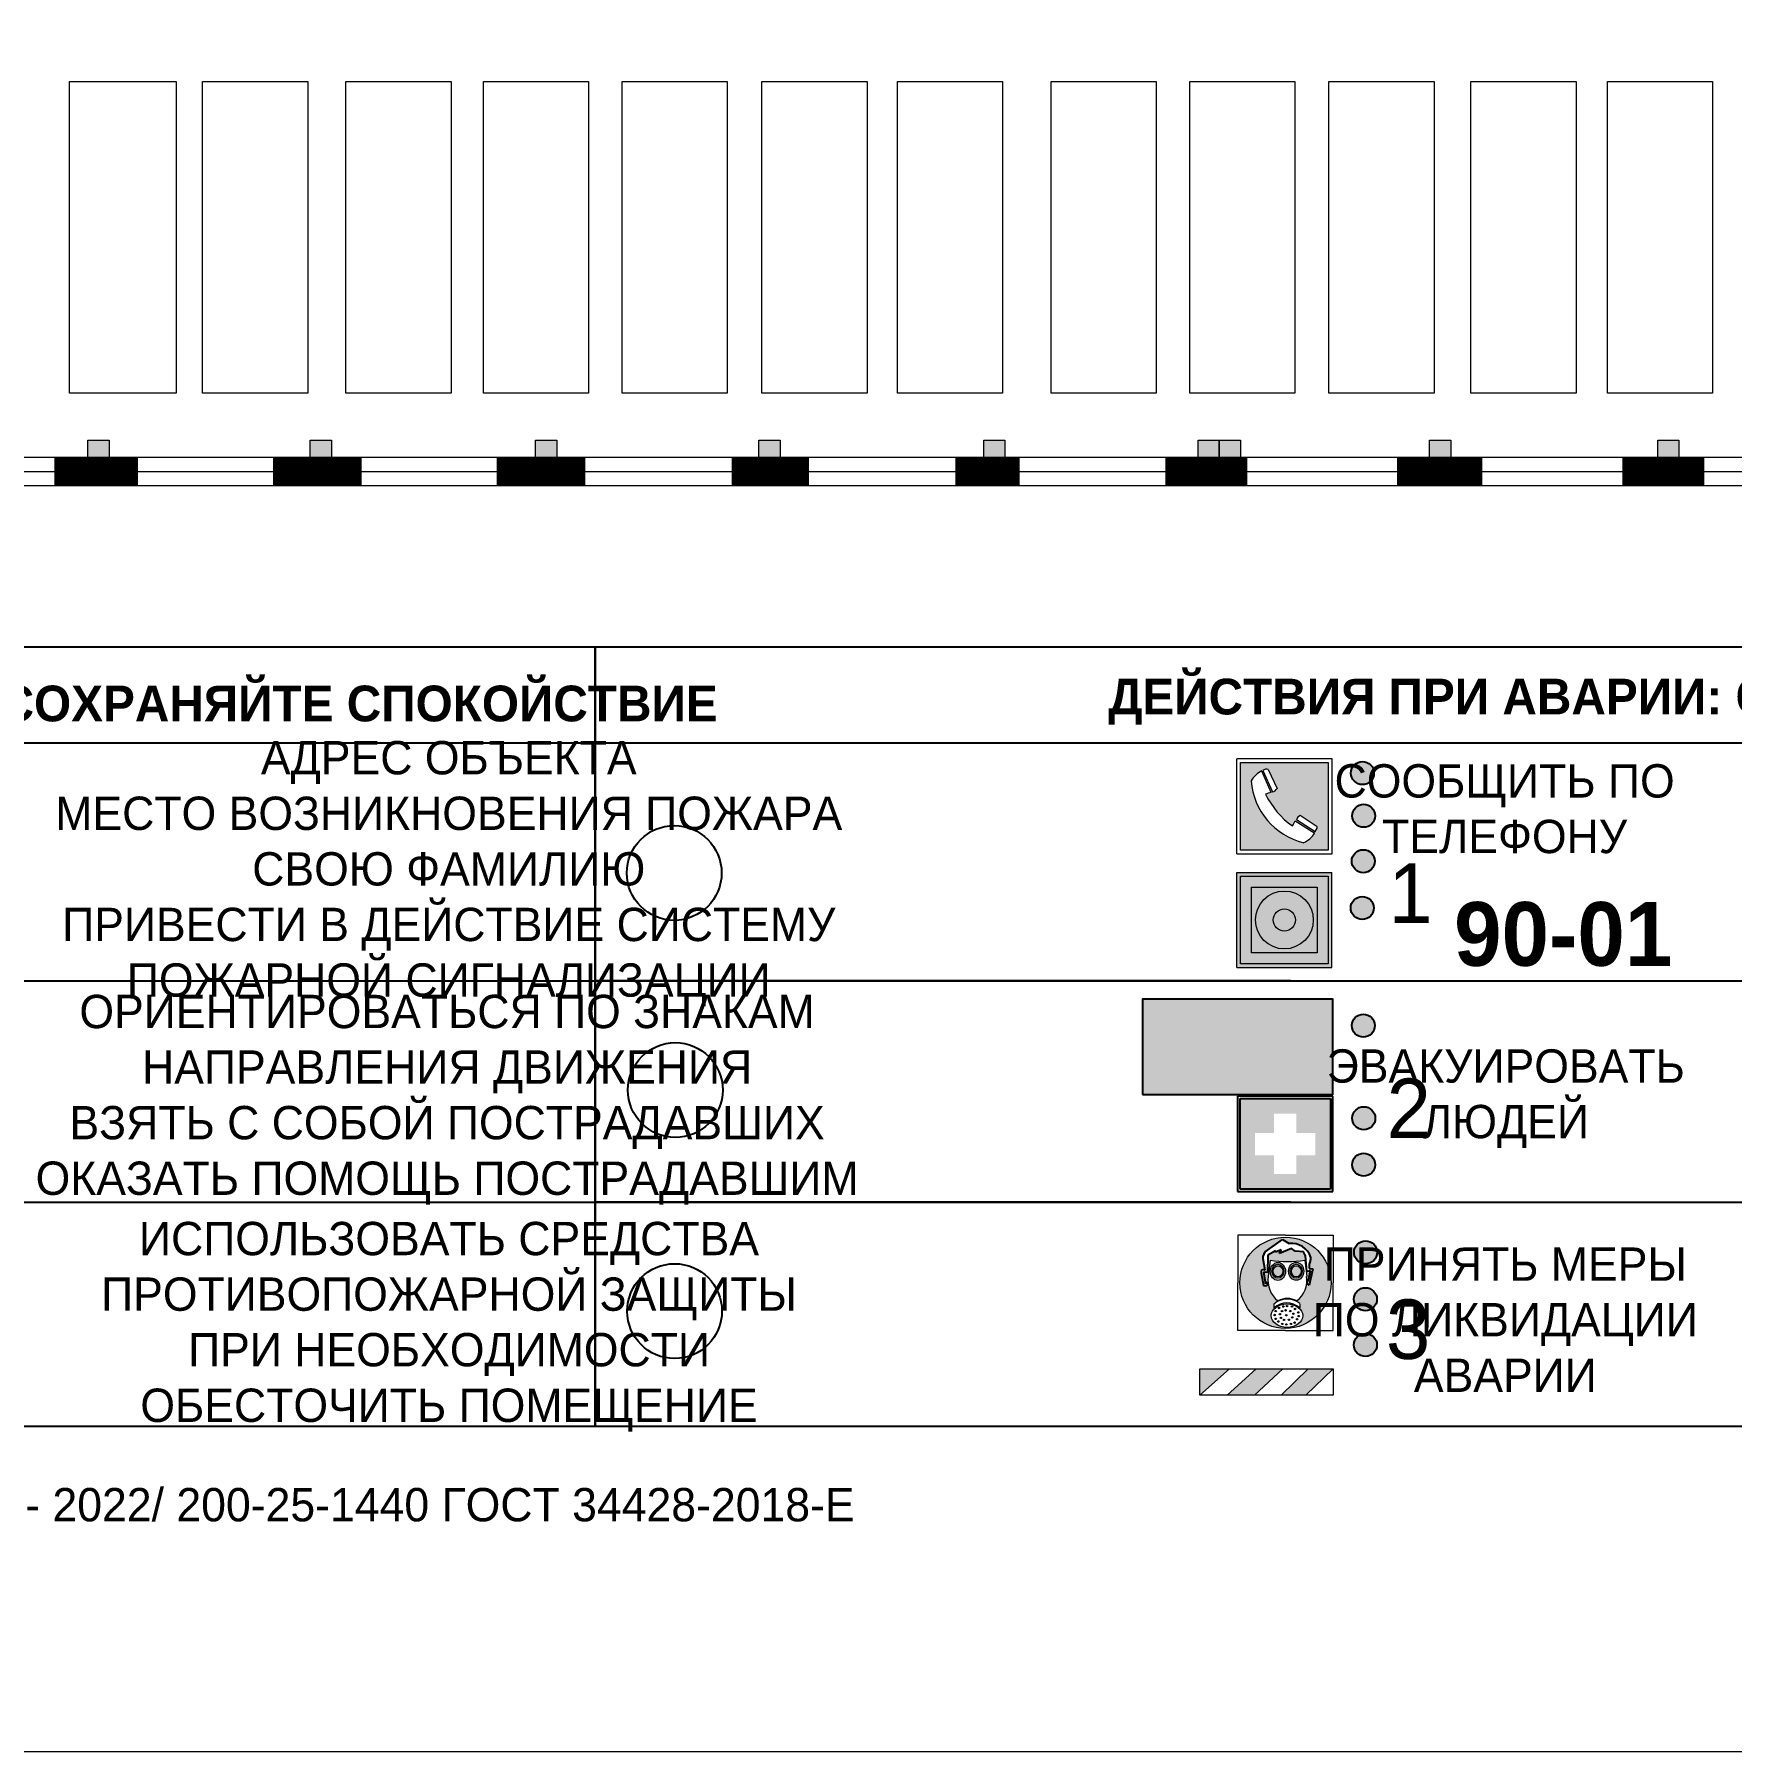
# Model space of a CAD drawing. Header units: millimetres. Extents: x 13810 to 67229, y 12374 to 21950.
# Drawn here: x 39860.7 to 40003.3, y 13759.5 to 13903.7 of the extents above; entities that cross this region are included whole.
import ezdxf

# ---------------------------------------------------------------- set-up
doc = ezdxf.new("R2010")
doc.units = ezdxf.units.MM
doc.styles.add('обычный', font='arial.ttf')

# ---------------------------------------------------------------- blocks, each defined once
blk = doc.blocks.new('A$C38D26F80')
h = blk.add_hatch(color=5)
h.dxf.hatch_style = 1
h.paths.add_polyline_path([(-8.77, -4.48, 1), (-0.19, -4.48, 1)])
h.paths.add_polyline_path([(-6.75, -3.58), (-6.75, -3.31), (-6.62, -3.22), (-6.5, -3.22), (-6.42, -3.3), (-6.39, -3.28), (-6.59, -2.23), (-6.59, -2.01), (-6.38, -1.58), (-4.76, -0.4), (-4.13, -0.79, -0.362848), (-2.1, -2.1, -0.201049), (-2.17, -2.48, 0.085434), (-2.26, -3.13), (-1.9, -3.16), (-2.25, -4.7), (-2.4, -4.59), (-2.43, -4.34), (-2.36, -4.34), (-2.14, -3.34), (-2.47, -3.42), (-2.58, -1.95), (-2.77, -1.58), (-3.58, -1.52), (-3.92, -1.26), (-5.05, -1.73), (-4.87, -1.39), (-5.41, -1.6), (-5.41, -1.46), (-6.13, -1.87), (-6.18, -3.5), (-6.56, -3.47), (-6.37, -4.59), (-6.16, -4.43), (-6.16, -4.66), (-6.36, -4.79), (-6.37, -4.8), (-6.51, -4.76)], flags=16)
h.paths.add_polyline_path([(-6.51, -4.76), (-6.36, -4.79), (-6.37, -4.8)], flags=0)
h.paths.add_polyline_path([(-5.92, -2.34, 0.089508), (-2.67, -2.35), (-2.48, -3.88, -0.268602), (-3.4, -6.18, 0.262449), (-5.2, -6.18, -0.268602), (-6.11, -3.88)], flags=16)
edge = h.paths.add_edge_path(flags=16)
edge.add_ellipse((-5.19, -3.41), major_axis=(0, 0.842), ratio=0.848992, start_angle=0, end_angle=360)
edge = h.paths.add_edge_path(flags=0)
edge.add_ellipse((-5.19, -3.39), major_axis=(0, 0.665), ratio=0.853798, start_angle=0, end_angle=360)
edge = h.paths.add_edge_path(flags=0)
edge.add_ellipse((-5.19, -3.4), major_axis=(0, 0.528), ratio=0.864094, start_angle=0, end_angle=360)
edge = h.paths.add_edge_path(flags=16)
edge.add_ellipse((-3.47, -3.4), major_axis=(0, 0.842), ratio=0.848992, start_angle=0, end_angle=360)
h.paths.add_polyline_path([(-3.13, -6.45), (-3.13, -6.84, 0.383174), (-5.57, -6.85), (-5.57, -6.49, -0.369952)], flags=16)
edge = h.paths.add_edge_path(flags=0)
edge.add_ellipse((-3.47, -3.39), major_axis=(0, 0.665), ratio=0.853798, start_angle=0, end_angle=360)
edge = h.paths.add_edge_path(flags=0)
edge.add_ellipse((-3.47, -3.4), major_axis=(0, 0.528), ratio=0.864094, start_angle=0, end_angle=360)
edge = h.paths.add_edge_path(flags=16)
edge.add_ellipse((-4.34, -7.57), major_axis=(-1.48, 0), ratio=0.744955, start_angle=0, end_angle=360)
h.paths.add_polyline_path([(-5.01, -6.85, -1), (-5.15, -6.85, -1)], flags=0)
h.paths.add_polyline_path([(-5.33, -7.14, -1), (-5.47, -7.14, -1)], flags=0)
h.paths.add_polyline_path([(-4.61, -6.71, -1), (-4.74, -6.71, -1)], flags=16)
h.paths.add_polyline_path([(-5.43, -7.51, -1), (-5.57, -7.51, -1)], flags=0)
h.paths.add_polyline_path([(-4.26, -6.67, -1), (-4.4, -6.67, -1)], flags=16)
h.paths.add_polyline_path([(-4.74, -7.14, -1), (-4.88, -7.14, -1)], flags=0)
h.paths.add_polyline_path([(-4.93, -7.43, -1), (-5.07, -7.43, -1)], flags=0)
h.paths.add_polyline_path([(-4.41, -7.07, -1), (-4.54, -7.07, -1)], flags=0)
h.paths.add_polyline_path([(-5.33, -7.87, -1), (-5.46, -7.87, -1)], flags=0)
h.paths.add_polyline_path([(-3.8, -6.71, -1), (-3.94, -6.71, -1)], flags=16)
h.paths.add_polyline_path([(-4.85, -7.78, -1), (-4.98, -7.78, -1)], flags=0)
h.paths.add_polyline_path([(-3.96, -7.14, -1), (-4.1, -7.14, -1)], flags=0)
h.paths.add_polyline_path([(-4.33, -7.53, -1), (-4.47, -7.53, -1)], flags=0)
h.paths.add_polyline_path([(-5.09, -8.12, -1), (-5.23, -8.12, -1)], flags=0)
h.paths.add_polyline_path([(-3.5, -6.94, -1), (-3.64, -6.94, -1)], flags=0)
h.paths.add_polyline_path([(-4.54, -7.97, -1), (-4.68, -7.97, -1)], flags=0)
h.paths.add_polyline_path([(-3.66, -7.39, -1), (-3.8, -7.39, -1)], flags=0)
h.paths.add_polyline_path([(-4.73, -8.35, -1), (-4.86, -8.35, -1)], flags=0)
h.paths.add_polyline_path([(-4.09, -7.96, -1), (-4.23, -7.96, -1)], flags=0)
h.paths.add_polyline_path([(-3.77, -7.74, -1), (-3.91, -7.74, -1)], flags=0)
h.paths.add_polyline_path([(-3.22, -7.27, -1), (-3.35, -7.27, -1)], flags=0)
h.paths.add_polyline_path([(-4.34, -8.4, -1), (-4.47, -8.4, -1)], flags=0)
h.paths.add_polyline_path([(-3.16, -7.61, -1), (-3.3, -7.61, -1)], flags=0)
h.paths.add_polyline_path([(-3.9, -8.35, -1), (-4.04, -8.35, -1)], flags=0)
h.paths.add_polyline_path([(-3.32, -7.91, -1), (-3.46, -7.91, -1)], flags=0)
h.paths.add_polyline_path([(-3.55, -8.23, -1), (-3.69, -8.23, -1)], flags=0)
at = {"color": 5, "lineweight": 5}
for p, q in [((-4.48, 0), (-8.96, 0)), ((-8.96, 0), (-8.96, -4.48)), ((-4.48, 0), (0, 0)), ((0, 0), (0, -4.48)), ((-6.59, -2.01), (-6.38, -1.58)), ((-6.38, -1.58), (-4.76, -0.4)), ((-5.41, -1.46), (-6.13, -1.87)), ((-4.87, -1.39), (-5.41, -1.6)), ((-5.41, -1.6), (-5.41, -1.46)), ((-3.92, -1.26), (-5.05, -1.73)), ((-5.05, -1.73), (-4.87, -1.39)), ((-4.76, -0.4), (-4.13, -0.79)), ((-3.58, -1.52), (-3.92, -1.26)), ((-2.77, -1.58), (-3.58, -1.52)), ((-2.58, -1.95), (-2.77, -1.58)), ((-6.75, -3.31), (-6.62, -3.22)), ((-6.62, -3.22), (-6.5, -3.22)), ((-6.59, -2.23), (-6.59, -2.01)), ((-6.39, -3.28), (-6.59, -2.23)), ((-6.5, -3.22), (-6.42, -3.3)), ((-6.13, -1.87), (-6.18, -3.5)), ((-5.92, -2.34), (-6.11, -3.88)), ((-2.67, -2.34), (-2.48, -3.88)), ((-2.47, -3.42), (-2.58, -1.95)), ((-1.9, -3.16), (-2.26, -3.13)), ((-2.25, -4.7), (-1.9, -3.16)), ((-8.96, -8.96), (-8.96, -4.48)), ((-6.75, -3.58), (-6.75, -3.31)), ((-6.51, -4.76), (-6.75, -3.58)), ((-6.18, -3.5), (-6.56, -3.47)), ((-6.56, -3.47), (-6.37, -4.59)), ((-6.37, -4.8), (-6.51, -4.76)), ((-6.42, -3.3), (-6.39, -3.28)), ((-6.37, -4.59), (-6.16, -4.43)), ((-6.16, -4.66), (-6.37, -4.8)), ((-6.16, -4.43), (-6.16, -4.66)), ((-2.14, -3.34), (-2.47, -3.42)), ((-2.43, -4.34), (-2.4, -4.59)), ((-2.43, -4.34), (-2.36, -4.34)), ((-2.4, -4.59), (-2.25, -4.7)), ((-2.36, -4.34), (-2.14, -3.34)), ((0, -8.96), (0, -4.48)), ((-3.13, -6.45), (-3.13, -6.84)), ((-5.57, -6.49), (-5.57, -6.85)), ((-4.48, -8.96), (-8.96, -8.96)), ((-4.48, -8.96), (0, -8.96))]:
    blk.add_line(p, q, dxfattribs=at)
at = {"color": 5}
for p, q in [((-6.59, -2.01), (-6.38, -1.58)), ((-6.38, -1.58), (-4.76, -0.4)), ((-5.41, -1.46), (-6.13, -1.87)), ((-4.87, -1.39), (-5.41, -1.6)), ((-5.41, -1.6), (-5.41, -1.46)), ((-3.92, -1.26), (-5.05, -1.73)), ((-5.05, -1.73), (-4.87, -1.39)), ((-4.76, -0.4), (-4.13, -0.79)), ((-3.58, -1.52), (-3.92, -1.26)), ((-2.77, -1.58), (-3.58, -1.52)), ((-2.58, -1.95), (-2.77, -1.58)), ((-6.75, -3.31), (-6.62, -3.22)), ((-6.62, -3.22), (-6.5, -3.22)), ((-6.59, -2.23), (-6.59, -2.01)), ((-6.39, -3.28), (-6.59, -2.23)), ((-6.5, -3.22), (-6.42, -3.3)), ((-6.13, -1.87), (-6.18, -3.5)), ((-2.47, -3.42), (-2.58, -1.95)), ((-2.26, -3.13), (-1.9, -3.16)), ((-1.9, -3.16), (-2.25, -4.7)), ((-6.75, -3.58), (-6.75, -3.31)), ((-6.51, -4.76), (-6.75, -3.58)), ((-6.18, -3.5), (-6.56, -3.47)), ((-6.56, -3.47), (-6.37, -4.59)), ((-6.37, -4.8), (-6.51, -4.76)), ((-6.36, -4.79), (-6.51, -4.76)), ((-6.42, -3.3), (-6.39, -3.28)), ((-6.37, -4.59), (-6.16, -4.43)), ((-6.16, -4.66), (-6.37, -4.8)), ((-6.16, -4.66), (-6.36, -4.79)), ((-6.16, -4.43), (-6.16, -4.66)), ((-2.14, -3.34), (-2.47, -3.42)), ((-2.4, -4.59), (-2.43, -4.34)), ((-2.43, -4.34), (-2.36, -4.34)), ((-2.25, -4.7), (-2.4, -4.59)), ((-2.36, -4.34), (-2.14, -3.34))]:
    blk.add_line(p, q, dxfattribs=at)
at = {"color": 5, "lineweight": 5}
for centre, radius in [((-4.48, -4.48), 4.29), ((-5.5, -7.51), 0.0678), ((-5.4, -7.14), 0.0678), ((-5.4, -7.87), 0.0678), ((-5.16, -8.12), 0.0678), ((-5.08, -6.85), 0.0678), ((-5, -7.43), 0.0678), ((-4.91, -7.78), 0.0678), ((-4.81, -7.14), 0.0678), ((-4.67, -6.71), 0.0678), ((-4.61, -7.97), 0.0678), ((-4.47, -7.07), 0.0678), ((-4.4, -7.53), 0.0678), ((-4.33, -6.67), 0.0678), ((-4.16, -7.96), 0.0678), ((-4.03, -7.14), 0.0678), ((-3.87, -6.71), 0.0678), ((-3.84, -7.74), 0.0678), ((-3.73, -7.39), 0.0678), ((-3.57, -6.94), 0.0678), ((-3.39, -7.91), 0.0678), ((-3.28, -7.27), 0.0678), ((-3.23, -7.61), 0.0678), ((-4.79, -8.35), 0.0678), ((-4.4, -8.4), 0.0678), ((-3.97, -8.35), 0.0678), ((-3.62, -8.23), 0.0678)]:
    blk.add_circle(centre, radius, dxfattribs=at)
at = {"color": 5}
for centre, radius, start, end in [((-3.89, -2.66), 1.88, 17.387, 97.1599), ((-0.35, -3.07), 1.91, 162.2553, 181.7878), ((-2.6, -2.2), 0.511, 326.3906, 11.8614)]:
    blk.add_arc(centre, radius, start, end, dxfattribs=at)
at = {"color": 5, "lineweight": 5}
for centre, radius, start, end in [((-4.28, 6.66), 9.15, 259.6987, 280.1569), ((-0.47, -3.05), 1.79, 161.5846, 182.4584), ((-2.6, -2.2), 0.513, 326.4781, 11.7739), ((-3.66, -4.24), 2.47, 171.573, 231.7124), ((-4.93, -4.24), 2.47, 308.2876, 8.427), ((-4.33, -7.88), 1.87, 50.358, 131.5662), ((-4.34, -8.2), 1.82, 48.4943, 132.3565), ((-4.3, -7.78), 1.83, 60.5889, 119.4111)]:
    blk.add_arc(centre, radius, start, end, dxfattribs=at)
for centre, major_axis, ratio in [((-5.19, -3.41), (0, 0.842), 0.848992), ((-5.19, -3.39), (0, 0.665), 0.853798), ((-5.19, -3.4), (0, 0.528), 0.864094), ((-3.47, -3.4), (0, 0.842), 0.848992), ((-3.47, -3.39), (0, 0.665), 0.853798), ((-3.47, -3.4), (0, 0.528), 0.864094), ((-4.34, -7.57), (-1.48, 0), 0.744955)]:
    blk.add_ellipse(centre, major_axis=major_axis, ratio=ratio, dxfattribs=at)
blk = doc.blocks.new('A$C47DD6509')
at = {"lineweight": 5}
for points in [[(-8.69, 0), (-11.19, 0), (-11.19, -2.22)], [(-4.22, 0), (-6.45, 0), (-8.91, -2.22), (-6.61, -2.22)], [(0, 0), (-2.09, 0), (-4.36, -2.22), (-2.29, -2.22)]]:
    blk.add_hatch(color=242, dxfattribs=at).paths.add_polyline_path(points)
at = {"color": 242, "lineweight": 5}
for p, q in [((-11.19, -2.22), (-8.69, 0)), ((-11.19, -2.22), (-11.19, 0)), ((-11.19, 0), (-8.69, 0)), ((-11.19, 0), (0, 0)), ((-8.91, -2.22), (-6.45, 0)), ((-6.61, -2.22), (-4.22, 0)), ((-4.36, -2.22), (-2.09, 0)), ((-2.29, -2.22), (0, 0)), ((0, 0), (0, -2.22)), ((0, -2.22), (-11.19, -2.22))]:
    blk.add_line(p, q, dxfattribs=at)
blk = doc.blocks.new('A$C32E8229D')
at = {"true_color": 0xffffff}
blk.add_hatch(color=7, dxfattribs=at).paths.add_polyline_path([(0, 0), (0, -8), (16, -8), (16, 0)])
h = blk.add_hatch(color=126)
h.paths.add_polyline_path([(0.2, -0.2), (15.8, -0.2), (15.8, -7.8), (0.2, -7.8)])
h.paths.add_polyline_path([(13.49, -2.05), (12.08, -2.05), (11.37, -2.63, 0.162397), (11.29, -2.84), (11.29, -3.63), (10.35, -3.63), (10.35, -4.05), (11.68, -4.05), (11.68, -3.48), (12.26, -4.28), (11.29, -5.1), (11.29, -6.78), (11.85, -6.78), (11.85, -5.44), (12.8, -4.64), (12.8, -5.94), (14.46, -5.94), (14.46, -5.39), (13.45, -5.39), (13.45, -3.97), (12.46, -2.59), (13.15, -2.59), (13.69, -3.34), (14.18, -3)], flags=16)
h.paths.add_polyline_path([(10.74, -1.82, 1), (11.8, -1.82, 1)], flags=16)
h.paths.add_polyline_path([(9.39, -3.59), (5.99, -3.59), (6.56, -3.03), (5.91, -3.03), (5.1, -3.83), (5.91, -4.64), (6.56, -4.64), (5.99, -4.09), (9.39, -4.09)], flags=16)
h.paths.add_polyline_path([(4.29, -1.08), (1.72, -1.08), (1.72, -6.6), (4.29, -6.6)], flags=16)
at = {"color": 126}
blk.add_lwpolyline([(16, -8), (0, -8), (0, 0), (16, 0)], close=True, dxfattribs=at)
blk = doc.blocks.new('A$C18900ED3')
h = blk.add_hatch(color=126)
h.paths.add_polyline_path([(-0.18, -0.18), (-7.02, -0.18), (-7.02, -7.02), (-0.18, -7.02)])
h.paths.add_polyline_path([(-5.89, -4.46), (-5.89, -2.77), (-4.46, -2.77), (-4.46, -1.31), (-2.77, -1.31), (-2.77, -2.77), (-1.33, -2.77), (-1.33, -4.46), (-2.77, -4.46), (-2.77, -5.89), (-4.46, -5.89), (-4.46, -4.46)], flags=16)
at = {"color": 126}
for p, q in [((-7.2, 0), (-7.2, -7.2)), ((0, 0), (-7.2, 0)), ((0, -7.2), (0, 0)), ((-7.02, -7.02), (-7.02, -0.18)), ((-7.02, -0.18), (-0.18, -0.18)), ((-0.18, -0.18), (-0.18, -7.02)), ((-7.2, -7.2), (0, -7.2)), ((-0.18, -7.02), (-7.02, -7.02))]:
    blk.add_line(p, q, dxfattribs=at)
blk = doc.blocks.new('A$C456E1F9C')
at = {"lineweight": 5}
h = blk.add_hatch(color=242, dxfattribs=at)
h.paths.add_polyline_path([(0.51, -1.47), (0.51, -13.26), (12.29, -13.26), (12.29, -1.47)])
h.paths.add_polyline_path([(5.42, -4.95, -0.254479), (4.78, -5.4), (3.52, -2.53, -0.209735), (4.23, -2.4)], flags=16)
h.paths.add_polyline_path([(8.53, -8.6), (10.87, -10.17), (10.54, -10.76), (8.03, -9.13, -0.192251)], flags=16)
h.paths.add_polyline_path([(4.61, -5.49, 0.005518), (3.87, -5.72, 0.128647), (7.49, -10.01, 0.00809), (7.83, -9.33), (10.47, -10.97, -0.16736), (8.99, -12.25, -0.327862), (1.95, -3.95, -0.166952), (3.36, -2.62)], flags=16)
at = {"color": 242, "lineweight": 5}
for p, q in [((0, -13.77), (0, -0.97)), ((12.8, -0.97), (0, -0.97)), ((12.8, -13.77), (12.8, -0.97)), ((4.61, -5.49), (3.36, -2.62)), ((3.52, -2.53), (4.78, -5.4)), ((4.23, -2.4), (5.42, -4.95)), ((8.03, -9.13), (10.54, -10.76)), ((10.81, -10.12), (8.53, -8.6)), ((7.83, -9.33), (10.47, -10.97)), ((10.54, -10.76), (10.8, -10.3)), ((10.8, -10.3), (10.81, -10.12)), ((0, -13.77), (12.8, -13.77))]:
    blk.add_line(p, q, dxfattribs=at)
blk.add_lwpolyline([(0.51, -1.47), (12.29, -1.47), (12.29, -13.26), (0.51, -13.26)], close=True, dxfattribs=at)
for centre, radius, start, end in [((4.59, -5.34), 2.99, 114.2845, 152.1974), ((11.12, -3.31), 9.19, 183.9915, 256.6009), ((4.02, -3.27), 0.891, 76.3284, 123.7092), ((14.98, -39.1), 35.17, 107.1487, 108.4135), ((13.86, -0.94), 11.08, 205.5536, 234.8762), ((4.68, -4.59), 0.824, 276.9621, 334.0723), ((8.94, -9.5), 0.989, 114.4092, 157.9388), ((-13.31, 0.8), 23.44, 332.5487, 334.4027), ((7.87, -9.46), 3, 291.9291, 329.9329)]:
    blk.add_arc(centre, radius, start, end, dxfattribs=at)
blk = doc.blocks.new('A$C54414219')
at = {"true_color": 0xffffff}
h = blk.add_hatch(color=7, dxfattribs=at)
h.paths.add_polyline_path([(2.39, -9.45), (2.39, -18.3), (11.23, -18.3), (11.23, -9.45)], flags=0)
h.paths.add_polyline_path([(10.71, -13.87, -1), (2.92, -13.87, -1)], flags=0)
h.paths.add_polyline_path([(8.3, -13.87, -1), (5.33, -13.87, -1)], flags=0)
h.paths.add_polyline_path([(0.41, -7.47), (0.41, -20.27), (13.21, -20.27), (13.21, -7.47)])
h.paths.add_polyline_path([(0.92, -19.77), (12.71, -19.77), (12.71, -7.98), (0.92, -7.98)], flags=16)
h.paths.add_polyline_path([(11.23, -9.45), (11.23, -18.3), (2.39, -18.3), (2.39, -9.45)], flags=0)
at = {"lineweight": 5}
h = blk.add_hatch(color=242, dxfattribs=at)
h.paths.add_polyline_path([(12.71, -7.98), (0.92, -7.98), (0.92, -19.77), (12.71, -19.77)])
h.paths.add_polyline_path([(11.23, -18.3), (2.39, -18.3), (2.39, -9.45), (11.23, -9.45)], flags=16)
h.paths.add_polyline_path([(10.71, -13.87, -1), (2.92, -13.87, -1)], flags=0)
h.paths.add_polyline_path([(8.3, -13.87, -1), (5.33, -13.87, -1)], flags=0)
at = {"true_color": 0xffffff}
h = blk.add_hatch(color=7, dxfattribs=at)
h.paths.add_polyline_path([(2.39, -9.45), (2.39, -18.3), (11.23, -18.3), (11.23, -9.45)])
h.paths.add_polyline_path([(10.71, -13.87, -1), (2.92, -13.87, -1)], flags=16)
h.paths.add_polyline_path([(8.3, -13.87, -1), (5.33, -13.87, -1)], flags=0)
at = {"lineweight": 5}
h = blk.add_hatch(color=242, dxfattribs=at)
h.paths.add_polyline_path([(2.92, -13.87, 1), (10.71, -13.87, 1)])
h.paths.add_polyline_path([(8.3, -13.87, -1), (5.33, -13.87, -1)], flags=16)
at = {"color": 242, "lineweight": 5}
for p, q in [((0.41, -20.27), (0.41, -7.47)), ((0.41, -7.47), (13.21, -7.47)), ((0.41, -7.47), (13.21, -7.47)), ((13.21, -20.27), (13.21, -7.47)), ((0.41, -20.27), (13.21, -20.27))]:
    blk.add_line(p, q, dxfattribs=at)
for points in [[(0.92, -7.98), (12.71, -7.98), (12.71, -19.77), (0.92, -19.77)], [(2.39, -9.45), (11.23, -9.45), (11.23, -18.3), (2.39, -18.3)]]:
    blk.add_lwpolyline(points, close=True, dxfattribs=at)
for radius in [3.89, 1.49]:
    blk.add_circle((6.81, -13.87), radius, dxfattribs=at)

msp = doc.modelspace()

# ---------------------------------------------------------------- hatches: boundary and pattern name
at = {"lineweight": 0}
h = msp.add_hatch(color=256, dxfattribs=at)
h.dxf.hatch_style = 1
h.paths.add_polyline_path([(39865.21, 13866.98), (39866.99, 13866.98), (39866.99, 13869.59), (39865.21, 13869.59)])
h = msp.add_hatch(color=256, dxfattribs=at)
h.dxf.hatch_style = 1
h.paths.add_polyline_path([(39883.89, 13866.98), (39885.67, 13866.98), (39885.67, 13869.59), (39883.89, 13869.59)])
h = msp.add_hatch(color=256, dxfattribs=at)
h.dxf.hatch_style = 1
h.paths.add_polyline_path([(39902.82, 13866.98), (39904.6, 13866.98), (39904.6, 13869.59), (39902.82, 13869.59)])
h = msp.add_hatch(color=256, dxfattribs=at)
h.dxf.hatch_style = 1
h.paths.add_polyline_path([(39921.59, 13866.98), (39923.37, 13866.98), (39923.37, 13869.59), (39921.59, 13869.59)])
h = msp.add_hatch(color=256, dxfattribs=at)
h.dxf.hatch_style = 1
h.paths.add_polyline_path([(39940.47, 13866.98), (39942.25, 13866.98), (39942.25, 13869.59), (39940.47, 13869.59)])
h = msp.add_hatch(color=256, dxfattribs=at)
h.dxf.hatch_style = 1
h.paths.add_polyline_path([(39958.48, 13866.98), (39960.26, 13866.98), (39960.26, 13869.59), (39958.48, 13869.59)])
h = msp.add_hatch(color=256, dxfattribs=at)
h.dxf.hatch_style = 1
h.paths.add_polyline_path([(39960.26, 13866.98), (39962.04, 13866.98), (39962.04, 13869.59), (39960.26, 13869.59)])
h = msp.add_hatch(color=256, dxfattribs=at)
h.dxf.hatch_style = 1
h.paths.add_polyline_path([(39977.92, 13866.98), (39979.7, 13866.98), (39979.7, 13869.59), (39977.92, 13869.59)])
h = msp.add_hatch(color=256, dxfattribs=at)
h.dxf.hatch_style = 1
h.paths.add_polyline_path([(39997.09, 13866.98), (39998.87, 13866.98), (39998.87, 13869.59), (39997.09, 13869.59)])
h = msp.add_hatch(color=256, dxfattribs=at)
h.dxf.hatch_style = 1
h.paths.add_polyline_path([(39971.32, 13841.64, 1), (39973.25, 13841.64, 1)])
h = msp.add_hatch(color=256, dxfattribs=at)
h.dxf.hatch_style = 1
h.paths.add_polyline_path([(39971.43, 13838.05, 1), (39973.36, 13838.05, 1)])
h = msp.add_hatch(color=256, dxfattribs=at)
h.dxf.hatch_style = 1
h.paths.add_polyline_path([(39971.39, 13834.24, 1), (39973.32, 13834.24, 1)])
h = msp.add_hatch(color=256, dxfattribs=at)
h.dxf.hatch_style = 1
h.paths.add_polyline_path([(39971.31, 13830.31, 1), (39973.24, 13830.31, 1)])
h = msp.add_hatch(color=256, dxfattribs=at)
h.dxf.hatch_style = 1
h.paths.add_polyline_path([(39971.39, 13820.43, 1), (39973.32, 13820.43, 1)])
h = msp.add_hatch(color=256, dxfattribs=at)
h.dxf.hatch_style = 1
h.paths.add_polyline_path([(39971.43, 13812.65, 1), (39973.36, 13812.65, 1)])
h = msp.add_hatch(color=256, dxfattribs=at)
h.dxf.hatch_style = 1
h.paths.add_polyline_path([(39971.42, 13808.75, 1), (39973.35, 13808.75, 1)])
h = msp.add_hatch(color=256, dxfattribs=at)
h.dxf.hatch_style = 1
h.paths.add_polyline_path([(39971.58, 13801.39, 1), (39973.51, 13801.39, 1)])
h = msp.add_hatch(color=256, dxfattribs=at)
h.dxf.hatch_style = 1
h.paths.add_polyline_path([(39971.58, 13797.45, 1), (39973.51, 13797.45, 1)])
h = msp.add_hatch(color=256, dxfattribs=at)
h.dxf.hatch_style = 1
h.paths.add_polyline_path([(39971.58, 13793.61, 1), (39973.51, 13793.61, 1)])

# ---------------------------------------------------------------- linework, layer by layer
at = {"color": 126, "lineweight": 0, "true_color": 0x008754}
msp.add_lwpolyline([(39738.71, 14154.45), (40338.71, 14154.45), (40338.71, 13759.45), (39738.71, 13759.45)], close=True, dxfattribs=at)
msp.add_lwpolyline([(39738.71, 14154.45), (40338.71, 14154.45), (40338.71, 13759.45), (39738.71, 13759.45)], close=True, dxfattribs=at)
msp.add_lwpolyline([(39738.71, 14154.45), (40338.71, 14154.45), (40338.71, 13759.45), (39738.71, 13759.45)], close=True, dxfattribs=at)
msp.add_lwpolyline([(39738.71, 14154.45), (40338.71, 14154.45), (40338.71, 13759.45), (39738.71, 13759.45)], close=True, dxfattribs=at)
at = {"lineweight": 0}
for points in [[(39863.68, 13873.55), (39863.68, 13899.72), (39872.62, 13899.72), (39872.62, 13873.55), (39863.68, 13873.55)], [(39874.85, 13873.55), (39874.85, 13899.72), (39883.68, 13899.72), (39883.68, 13873.55), (39874.85, 13873.55)], [(39886.89, 13873.55), (39886.89, 13899.72), (39895.72, 13899.72), (39895.72, 13873.55), (39886.89, 13873.55)], [(39898.44, 13873.55), (39898.44, 13899.72), (39907.27, 13899.72), (39907.27, 13873.55), (39898.44, 13873.55)], [(39910.09, 13873.55), (39910.09, 13899.72), (39918.92, 13899.72), (39918.92, 13873.55), (39910.09, 13873.55)], [(39921.83, 13873.55), (39921.83, 13899.72), (39930.67, 13899.72), (39930.67, 13873.55), (39921.83, 13873.55)], [(39933.22, 13873.55), (39933.22, 13899.72), (39942.06, 13899.72), (39942.06, 13873.55), (39933.22, 13873.55)], [(39946.14, 13873.55), (39946.14, 13899.72), (39954.97, 13899.72), (39954.97, 13873.55), (39946.14, 13873.55)], [(39957.78, 13873.55), (39957.78, 13899.72), (39966.62, 13899.72), (39966.62, 13873.55), (39957.78, 13873.55)], [(39969.46, 13873.55), (39969.46, 13899.72), (39978.3, 13899.72), (39978.3, 13873.55), (39969.46, 13873.55)], [(39981.4, 13873.55), (39981.4, 13899.72), (39990.24, 13899.72), (39990.24, 13873.55), (39981.4, 13873.55)], [(39992.86, 13873.55), (39992.86, 13899.72), (40001.69, 13899.72), (40001.69, 13873.55), (39992.86, 13873.55)], [(39865.21, 13866.98), (39865.21, 13869.59), (39866.99, 13869.59), (39866.99, 13866.98), (39865.21, 13866.98)], [(39883.89, 13866.98), (39883.89, 13869.59), (39885.67, 13869.59), (39885.67, 13866.98), (39883.89, 13866.98)], [(39902.82, 13866.98), (39902.82, 13869.59), (39904.6, 13869.59), (39904.6, 13866.98), (39902.82, 13866.98)], [(39921.59, 13866.98), (39921.59, 13869.59), (39923.37, 13869.59), (39923.37, 13866.98), (39921.59, 13866.98)], [(39940.47, 13866.98), (39940.47, 13869.59), (39942.25, 13869.59), (39942.25, 13866.98), (39940.47, 13866.98)], [(39958.48, 13866.98), (39958.48, 13869.59), (39960.26, 13869.59), (39960.26, 13866.98), (39958.48, 13866.98)], [(39960.26, 13866.98), (39960.26, 13869.59), (39962.04, 13869.59), (39962.04, 13866.98), (39960.26, 13866.98)], [(39977.92, 13866.98), (39977.92, 13869.59), (39979.7, 13869.59), (39979.7, 13866.98), (39977.92, 13866.98)], [(39997.09, 13866.98), (39997.09, 13869.59), (39998.87, 13869.59), (39998.87, 13866.98), (39997.09, 13866.98)], [(39850.59, 13868.16), (40032.26, 13868.16)], [(39850.59, 13866.97), (40032.26, 13866.97)], [(39850.59, 13865.78), (40032.26, 13865.78)]]:
    msp.add_lwpolyline(points, dxfattribs=at)
at = {"lineweight": 0, "const_width": 2.38}
for points in [[(39862.39, 13866.98), (39869.42, 13866.98)], [(39880.77, 13866.98), (39888.21, 13866.98)], [(39899.56, 13866.98), (39907, 13866.98)], [(39919.3, 13866.98), (39925.79, 13866.98)], [(39938.09, 13866.98), (39943.5, 13866.98)], [(39955.72, 13866.98), (39962.62, 13866.98)], [(39975.19, 13866.98), (39982.35, 13866.98)], [(39994.11, 13866.98), (40001.01, 13866.98)]]:
    msp.add_lwpolyline(points, dxfattribs=at)
for points in [[(39764.08, 13844.17), (39907.84, 13844.17), (39907.84, 13852.22), (39764.08, 13852.22)], [(39907.84, 13844.17), (40051.61, 13844.17), (40051.61, 13852.22), (39907.84, 13852.22)], [(39764.08, 13844.17), (39907.84, 13844.17), (39907.84, 13786.77), (39764.08, 13786.77)], [(39907.84, 13844.17), (40051.61, 13844.17), (40051.61, 13786.77), (39907.84, 13786.77)]]:
    msp.add_lwpolyline(points, close=True)
for points in [[(39822.49, 13824.18), (39764.08, 13824.18), (39907.84, 13824.18)], [(39966.26, 13824.18), (39907.84, 13824.18), (40051.61, 13824.18)], [(39822.49, 13805.6), (39764.08, 13805.6), (39907.84, 13805.6)], [(39966.26, 13805.6), (39907.84, 13805.6), (40051.61, 13805.6)]]:
    msp.add_lwpolyline(points)
for centre, radius in [((39972.29, 13841.64), 0.966), ((39972.39, 13838.05), 0.966), ((39914.47, 13833.25), 3.98), ((39972.35, 13834.24), 0.966), ((39972.27, 13830.31), 0.966), ((39972.36, 13820.43), 0.966), ((39914.56, 13815.02), 3.98), ((39972.4, 13812.65), 0.966), ((39972.39, 13808.75), 0.966), ((39972.55, 13801.39), 0.966), ((39914.5, 13796.45), 3.98), ((39972.54, 13797.45), 0.966), ((39972.54, 13793.61), 0.966)]:
    msp.add_circle(centre, radius)

# ---------------------------------------------------------------- block references
for name, p, xscale, yscale, zscale in [('A$C456E1F9C', (39961.73, 13843.45), 0.625, 0.625, 0.625), ('A$C54414219', (39961.47, 13837.97), 0.625, 0.625, 0.625), ('A$C18900ED3', (39969.8, 13814.5), 1.111111111007631, 1.111111111007631, 1.111111111007631), ('A$C38D26F80', (39969.82, 13802.83), 0.8928571427240968, 0.8928571427240968, 0.8928571427240968)]:
    msp.add_blockref(name, p, dxfattribs=dict(xscale=xscale, yscale=yscale, zscale=zscale))
at = {"xscale": -1}
msp.add_blockref('A$C32E8229D', (39969.8, 13822.65), dxfattribs=at)
at = {"color": 242, "true_color": 0xc1121c}
msp.add_blockref('A$C47DD6509', (39969.82, 13791.61), dxfattribs=at)

# ---------------------------------------------------------------- texts
at = {"lineweight": 0, "attachment_point": 5, "style": 'обычный'}
for s, insert, char_height, width in [('{\\fProxima Nova Rg|b1|i0|c204|p2;ДЕЙСТВИЯ ПРИ ПОЖАРЕ: СОХРАНЯЙТЕ СПОКОЙСТВИЕ\\H1.6644x; }', (39861.24, 13847.05), 3, 175.1736), ('{\\fProxima Nova Rg|b1|i0|c204|p2;ДЕЙСТВИЯ ПРИ АВАРИИ: СОХРАНЯЙТЕ СПОКОЙСТВИЕ\\H1.6644x; }', (40007.45, 13847.63), 3, 175.1736), ('\\pi-8.4,l8.4,t8.4;{\\fProxima Nova Rg|b0|i0|c204|p2;АДРЕС ОБЪЕКТА\\PМЕСТО ВОЗНИКНОВЕНИЯ ПОЖАРА \\PСВОЮ ФАМИЛИЮ\\PПРИВЕСТИ В ДЕЙСТВИЕ СИСТЕМУ \\PПОЖАРНОЙ СИГНАЛИЗАЦИИ}', (39895.53, 13833.19), 2.8, 126.6484), ('{\\fProxima Nova Rg|b0|i0|c204|p2;СООБЩИТЬ ПО \\PТЕЛЕФОНУ}', (39984.23, 13838.63), 2.8, 126.6484), ('{\\fProxima Nova Rg|b0|i0|c204|p2;1\\H1.1667x; }', (39976.33, 13831.56), 5, 126.6484), ('{\\fProxima Nova Rg|b1|i0|c204|p2;\\H1.0714x;90-01\\fProxima Nova Rg|b0|i0|c204|p2;\\H0.93331x; \\H1.3449x; }', (39989.15, 13828.09), 5, 126.6484), ('\\pi-8.4,l8.4,t8.4;{\\fProxima Nova Rg|b0|i0|c204|p2;ОРИЕНТИРОВАТЬСЯ ПО ЗНАКАМ \\PНАПРАВЛЕНИЯ ДВИЖЕНИЯ\\PВЗЯТЬ С СОБОЙ ПОСТРАДАВШИХ\\PОКАЗАТЬ ПОМОЩЬ ПОСТРАДАВШИМ}', (39895.39, 13814.21), 2.8, 126.6484), ('{\\fProxima Nova Rg|b0|i0|c204|p2;ЭВАКУИРОВАТЬ \\PЛЮДЕЙ}', (39984.33, 13814.3), 2.8, 126.6484), ('{\\fProxima Nova Rg|b0|i0|c204|p2;2\\H1.1967x; }', (39976.18, 13813.48), 5, 126.6484), ('\\pi-8.4,l8.4,t8.4;{\\fProxima Nova Rg|b0|i0|c204|p2;ИСПОЛЬЗОВАТЬ СРЕДСТВА \\PПРОТИВОПОЖАРНОЙ ЗАЩИТЫ \\PПРИ НЕОБХОДИМОСТИ \\PОБЕСТОЧИТЬ ПОМЕЩЕНИЕ}', (39895.55, 13795.14), 2.8, 126.6484), ('{\\fProxima Nova Rg|b0|i0|c204|p2;ПРИНЯТЬ МЕРЫ \\PПО ЛИКВИДАЦИИ \\PАВАРИИ}', (39984.29, 13795.73), 2.8, 126.6484), ('{\\fProxima Nova Rg|b0|i0|c204|p2;3\\H1.1967x; }', (39976.12, 13794.9), 5, 126.6484), ('\\pi-8.4,l8.4,t8.4;{\\fProxima Nova Rg|b0|i0|c204|p2;ИЗГОТОВИТЕЛЬ: ИП АНДРЕЕВ А. А.\\fProxima Nova Rg|b0|i0|c0|p2; \\fProxima Nova Rg|b0|i0|c204|p2;ФП-24 - 2022/ 200-25-1440 ГОСТ 34428-2018-Е\\H1.2266x; }', (39855.59, 13779.79), 2.8, 191.3484)]:
    msp.add_mtext(s, dxfattribs=dict(at, insert=insert, char_height=char_height, width=width))

doc.saveas('drawing.dxf')
